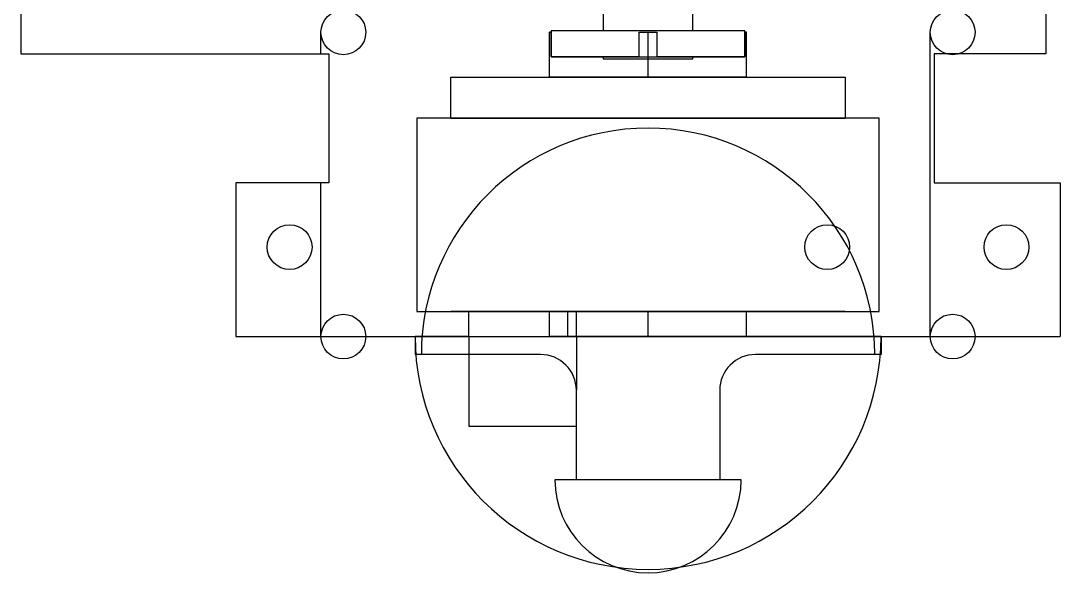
# Model space of a CAD drawing. Header units: millimetres. Extents: x -35 to 26, y -14 to 63.
# Drawn here: x -35 to 23, y -14 to 17.6 of the extents above; entities that cross this region are included whole.
import ezdxf

# ---------------------------------------------------------------- set-up
doc = ezdxf.new("R2010")
doc.units = ezdxf.units.MM
doc.layers.add('Body', color=7, linetype='CONTINUOUS')

msp = doc.modelspace()

# ---------------------------------------------------------------- linework, layer by layer
at = {"layer": 'Body'}
for p, q in [((22.2, 56.0819), (22.2, 15.8)), ((22.2, 56.0819), (22.2, 15.8)), ((22.2, 46.08, 27), (22.2, 15.8, 27)), ((22.2, 46.08, 27), (22.2, 15.8, 27)), ((-35, 30.6658, 27), (-35, 15.8, 27)), ((-35, 30.6658, 27), (-35, 15.8, 27)), ((-35, 27), (-35, 15.8)), ((-35, 27), (-35, 15.8)), ((-2.5, 25.134, 16), (-2.5, 17.0883, 16)), ((-2.5, 25.134, 20), (-2.5, 17.0883, 20)), ((-2.5, 25.134, 16), (-2.5, 17.0883, 16)), ((-2.5, 25.134, 20), (-2.5, 17.0883, 20)), ((2.5, 17.0883, 16), (2.5, 25.134, 16)), ((2.5, 17.0883, 16), (2.5, 25.134, 16)), ((2.5, 17.0883, 20), (2.5, 25.134, 20)), ((2.5, 17.0883, 20), (2.5, 25.134, 20)), ((-18.25, 15.8, 10), (-18.25, 17, 10)), ((-18.25, 15.8, 10), (-18.25, 17, 10)), ((-5.5, 14.5, 7), (-5.5, 17, 7)), ((-5.3955, 17, 7), (-5.5, 17, 7)), ((-5.5, 17, 7), (-5.3955, 17, 6.8955)), ((-5.5, 14.5, 7), (-5.5, 17, 7)), ((-5.3955, 17, 7), (-5.5, 17, 7)), ((-5.5, 17, 7), (-5.3955, 17, 6.8955)), ((-5.3955, 17.0883, 2), (-5.3955, 15.6296, 2)), ((-5.3955, 17.0883, 26), (-5.3955, 15.6296, 26)), ((-5.3955, 17.0883, 2), (-5.3955, 17.0883, 26)), ((5.3955, 17.0883, 2), (-5.3955, 17.0883, 2)), ((-5.3955, 17.0883, 2), (-5.3955, 15.6296, 2)), ((5.3955, 17.0883, 26), (-5.3955, 17.0883, 26)), ((-5.3955, 17.0883, 26), (-5.3955, 15.6296, 26)), ((5.3955, 17.0883, 2), (-5.3955, 17.0883, 2)), ((5.3955, 17.0883, 26), (-5.3955, 17.0883, 26)), ((-5.3955, 17.0883, 2), (-5.3955, 17.0883, 26)), ((-5.3955, 17, 7), (-5.3955, 15.6296, 7)), ((-5.3955, 15.6296, 6.8955), (-5.3955, 17, 6.8955)), ((-5.3955, 17, 6.8955), (-5.3955, 17, 7)), ((-5.3955, 15.6296, 6.8955), (-5.3955, 17, 6.8955)), ((-5.3955, 17, 6.8955), (-5.3955, 17, 7)), ((-5.3955, 17, 7), (-5.3955, 15.6296, 7)), ((-2.5, 17.0883, 20), (-2.5, 17.0883, 16)), ((2.5, 17.0883, 16), (-2.5, 17.0883, 16)), ((2.5, 17.0883, 20), (-2.5, 17.0883, 20)), ((-2.5, 17.0883, 20), (-2.5, 17.0883, 16)), ((2.5, 17.0883, 16), (-2.5, 17.0883, 16)), ((2.5, 17.0883, 20), (-2.5, 17.0883, 20)), ((-0.5, 17, 2), (0, 17, 1.5)), ((-0.5, 15.6296, 2), (-0.5, 17, 2)), ((-0.5, 15.6296, 2), (-0.5, 17, 2)), ((-0.5, 17, 2), (0.5, 17, 2)), ((-0.5, 17, 2), (0.5, 17, 2)), ((-0.5, 17, 2), (0, 17, 1.5)), ((0, 17, 1.5), (0.5, 17, 2)), ((0, 14.5, 1.5), (0, 17, 1.5)), ((0, 14.5, 1.5), (0, 17, 1.5)), ((0, 17, 1.5), (0.5, 17, 2)), ((0.5, 17, 2), (0.5, 15.6296, 2)), ((0.5, 17, 2), (0.5, 15.6296, 2)), ((2.5, 17.0883, 16), (2.5, 17.0883, 20)), ((2.5, 17.0883, 16), (2.5, 17.0883, 20)), ((5.3955, 15.6296, 2), (5.3955, 17.0883, 2)), ((5.3955, 17.0883, 2), (5.3955, 17.0883, 26)), ((5.3955, 15.6296, 26), (5.3955, 17.0883, 26)), ((5.3955, 15.6296, 2), (5.3955, 17.0883, 2)), ((5.3955, 15.6296, 26), (5.3955, 17.0883, 26)), ((5.3955, 17.0883, 2), (5.3955, 17.0883, 26)), ((5.3955, 15.6296, 7), (5.3955, 17, 7)), ((5.5, 17, 7), (5.3955, 17, 7)), ((5.3955, 17, 6.8955), (5.5, 17, 7)), ((5.3955, 17, 6.8955), (5.3955, 15.6296, 6.8955)), ((5.3955, 15.6296, 7), (5.3955, 17, 7)), ((5.3955, 17, 7), (5.3955, 17, 6.8955)), ((5.3955, 17, 6.8955), (5.3955, 15.6296, 6.8955)), ((5.5, 17, 7), (5.3955, 17, 7)), ((5.3955, 17, 7), (5.3955, 17, 6.8955)), ((5.3955, 17, 6.8955), (5.5, 17, 7)), ((5.5, 14.5, 7), (5.5, 17, 7)), ((5.5, 14.5, 7), (5.5, 17, 7)), ((15.75, 0, 10), (15.75, 17, 10)), ((15.75, 0, 10), (15.75, 17, 10)), ((-35, 15.8), (-17.8166, 15.8)), ((-35, 15.8, 27), (-17.8166, 15.8, 27)), ((-35, 15.8), (-35, 15.8, 27)), ((-35, 15.8, 27), (-17.8166, 15.8, 27)), ((-35, 15.8), (-35, 15.8, 27)), ((-35, 15.8), (-17.8166, 15.8)), ((-17.8166, 15.8), (-17.8166, 8.5889)), ((-17.8166, 15.8, 27), (-17.8166, 8.5889, 27)), ((-17.8166, 15.8, 10.9464), (-17.8166, 8.5889, 10.9464)), ((-17.8166, 15.8, 9.0536), (-17.8166, 8.5889, 9.0536)), ((-17.8166, 15.8), (-17.8166, 15.8, 9.0536)), ((-17.8166, 15.8, 10.9464), (-17.8166, 15.8, 27)), ((-17.8166, 15.8), (-17.8166, 8.5889)), ((-17.8166, 15.8, 9.0536), (-17.8166, 8.5889, 9.0536)), ((-17.8166, 15.8), (-17.8166, 15.8, 9.0536)), ((-17.8166, 15.8, 10.9464), (-17.8166, 8.5889, 10.9464)), ((-17.8166, 15.8, 27), (-17.8166, 8.5889, 27)), ((-17.8166, 15.8, 10.9464), (-17.8166, 15.8, 27)), ((22.2, 15.8), (15.9685, 15.8)), ((15.9685, 15.8), (15.9685, 8.5889)), ((22.2, 15.8, 27), (15.9685, 15.8, 27)), ((15.9685, 15.8, 27), (15.9685, 8.5889, 27)), ((15.9685, 15.8, 9.2939), (15.9685, 8.5889, 9.2939)), ((15.9685, 15.8, 10.7061), (15.9685, 8.5889, 10.7061)), ((15.9685, 15.8), (15.9685, 8.5889)), ((15.9685, 15.8, 9.2939), (15.9685, 8.5889, 9.2939)), ((15.9685, 15.8), (15.9685, 15.8, 9.2939)), ((22.2, 15.8), (15.9685, 15.8)), ((15.9685, 15.8), (15.9685, 15.8, 9.2939)), ((15.9685, 15.8, 10.7061), (15.9685, 15.8, 27)), ((22.2, 15.8, 27), (15.9685, 15.8, 27)), ((15.9685, 15.8, 10.7061), (15.9685, 8.5889, 10.7061)), ((15.9685, 15.8, 27), (15.9685, 8.5889, 27)), ((15.9685, 15.8, 10.7061), (15.9685, 15.8, 27)), ((22.2, 15.8), (22.2, 15.8, 27)), ((22.2, 15.8), (22.2, 15.8, 27)), ((-5.3955, 15.6296, 7), (5.3955, 15.6296, 7)), ((-0.5, 15.6296, 2), (-5.3955, 15.6296, 6.8955)), ((-5.3955, 15.6296, 2), (-5.3955, 15.6296, 6.8955)), ((-5.3955, 15.6296, 7), (-5.3955, 15.6296, 26)), ((-5.3955, 15.6296, 7), (5.3955, 15.6296, 7)), ((-5.3955, 15.6296, 7), (-5.3955, 15.6296, 26)), ((-5.3955, 15.6296, 26), (5.3955, 15.6296, 26)), ((-5.3955, 15.6296, 2), (-0.5, 15.6296, 2)), ((-5.3955, 15.6296, 2), (-0.5, 15.6296, 2)), ((-0.5, 15.6296, 2), (-5.3955, 15.6296, 6.8955)), ((-5.3955, 15.6296, 2), (-5.3955, 15.6296, 6.8955)), ((-5.3955, 15.6296, 26), (5.3955, 15.6296, 26)), ((-2.5, 15.6296, 16), (-2.5, 15.6296, 20)), ((-2.5, 15.6296, 16), (2.5, 15.6296, 16)), ((-2.5, 15.6296, 20), (2.5, 15.6296, 20)), ((-2.5, 15.6296, 16), (-2.5, 15.5134, 16)), ((-2.5, 15.6296, 20), (-2.5, 15.5134, 20)), ((-2.5, 15.6296, 16), (-2.5, 15.6296, 20)), ((-2.5, 15.6296, 16), (2.5, 15.6296, 16)), ((-2.5, 15.6296, 16), (-2.5, 15.5134, 16)), ((-2.5, 15.6296, 20), (2.5, 15.6296, 20)), ((-2.5, 15.6296, 20), (-2.5, 15.5134, 20)), ((-2.5, 15.5134, 16), (-2.5, 15.5134, 20)), ((-2.5, 15.5134, 16), (2.5, 15.5134, 16)), ((-2.5, 15.5134, 20), (2.5, 15.5134, 20)), ((-2.5, 15.5134, 16), (-2.5, 15.5134, 20)), ((-2.5, 15.5134, 20), (2.5, 15.5134, 20)), ((-2.5, 15.5134, 16), (2.5, 15.5134, 16)), ((5.3955, 15.6296, 6.8955), (0.5, 15.6296, 2)), ((0.5, 15.6296, 2), (5.3955, 15.6296, 2)), ((5.3955, 15.6296, 6.8955), (0.5, 15.6296, 2)), ((0.5, 15.6296, 2), (5.3955, 15.6296, 2)), ((2.5, 15.6296, 20), (2.5, 15.6296, 16)), ((2.5, 15.5134, 16), (2.5, 15.6296, 16)), ((2.5, 15.5134, 20), (2.5, 15.6296, 20)), ((2.5, 15.5134, 16), (2.5, 15.6296, 16)), ((2.5, 15.6296, 20), (2.5, 15.6296, 16)), ((2.5, 15.5134, 20), (2.5, 15.6296, 20)), ((2.5, 15.5134, 16), (2.5, 15.5134, 20)), ((2.5, 15.5134, 16), (2.5, 15.5134, 20)), ((5.3955, 15.6296, 7), (5.3955, 15.6296, 26)), ((5.3955, 15.6296, 7), (5.3955, 15.6296, 26)), ((5.3955, 15.6296, 2), (5.3955, 15.6296, 6.8955)), ((5.3955, 15.6296, 2), (5.3955, 15.6296, 6.8955)), ((-11, 14.5), (11, 14.5)), ((-11, 12.2), (-11, 14.5)), ((-11, 12.2), (-11, 14.5)), ((-11, 14.5), (-11, 14.5, 22)), ((-11, 12.2, 22), (-11, 14.5, 22)), ((-11, 14.5), (-11, 14.5, 22)), ((-11, 14.5), (11, 14.5)), ((-11, 14.5, 22), (11, 14.5, 22)), ((-11, 12.2, 22), (-11, 14.5, 22)), ((-11, 14.5, 22), (11, 14.5, 22)), ((-5.5, 14.5, 7), (5.5, 14.5, 7)), ((0, 14.5, 1.5), (-5.5, 14.5, 7)), ((-5.5, 14.5, 7), (5.5, 14.5, 7)), ((0, 14.5, 1.5), (-5.5, 14.5, 7)), ((5.5, 14.5, 7), (0, 14.5, 1.5)), ((5.5, 14.5, 7), (0, 14.5, 1.5)), ((11, 14.5), (11, 12.2)), ((11, 14.5), (11, 14.5, 22)), ((11, 14.5), (11, 12.2)), ((11, 14.5, 22), (11, 12.2, 22)), ((11, 14.5), (11, 14.5, 22)), ((11, 14.5, 22), (11, 12.2, 22)), ((-11, 12.2), (-12.9, 12.2)), ((-12.9, 12.2), (-12.9, 1.4)), ((-12.9, 12.2), (-12.9, 12.2, 25.8)), ((-12.9, 12.2, 25.8), (-12.9, 1.4, 25.8)), ((-12.9, 12.2), (-12.9, 1.4)), ((-11, 12.2), (-12.9, 12.2)), ((-12.9, 12.2), (-12.9, 12.2, 25.8)), ((12.9, 12.2, 25.8), (-12.9, 12.2, 25.8)), ((12.9, 12.2, 25.8), (-12.9, 12.2, 25.8)), ((-12.9, 12.2, 25.8), (-12.9, 1.4, 25.8)), ((-11, 12.2, 22), (11, 12.2, 22)), ((-11, 12.2, 22), (-11, 12.2)), ((-11, 12.2, 22), (-11, 12.2)), ((-11, 12.2, 22), (11, 12.2, 22)), ((12.9, 12.2), (11, 12.2)), ((12.9, 12.2), (11, 12.2)), ((11, 12.2), (11, 12.2, 22)), ((11, 12.2), (11, 12.2, 22)), ((12.9, 1.4), (12.9, 12.2)), ((12.9, 12.2), (12.9, 12.2, 25.8)), ((12.9, 1.4, 25.8), (12.9, 12.2, 25.8)), ((12.9, 12.2), (12.9, 12.2, 25.8)), ((12.9, 1.4), (12.9, 12.2)), ((12.9, 1.4, 25.8), (12.9, 12.2, 25.8)), ((-23, 8.5889), (-23, 0)), ((-17.8166, 8.5889), (-23, 8.5889)), ((-23, 8.5889, 27), (-23, 0, 27)), ((-17.8166, 8.5889, 27), (-23, 8.5889, 27)), ((-23, 8.5889), (-23, 0)), ((-23, 8.5889, 27), (-23, 0, 27)), ((-23, 8.5889), (-23, 8.5889, 27)), ((-17.8166, 8.5889), (-23, 8.5889)), ((-23, 8.5889), (-23, 8.5889, 27)), ((-17.8166, 8.5889, 27), (-23, 8.5889, 27)), ((-18.25, 0, 10), (-18.25, 8.5889, 10)), ((-18.25, 0, 10), (-18.25, 8.5889, 10)), ((-17.8166, 8.5889), (-17.8166, 8.5889, 9.0536)), ((-17.8166, 8.5889, 10.9464), (-17.8166, 8.5889, 27)), ((-17.8166, 8.5889), (-17.8166, 8.5889, 9.0536)), ((-17.8166, 8.5889, 10.9464), (-17.8166, 8.5889, 27)), ((15.9685, 8.5889), (23, 8.5889)), ((15.9685, 8.5889, 27), (23, 8.5889, 27)), ((15.9685, 8.5889), (23, 8.5889)), ((15.9685, 8.5889, 27), (23, 8.5889, 27)), ((15.9685, 8.5889, 10.7061), (15.9685, 8.5889, 27)), ((15.9685, 8.5889), (15.9685, 8.5889, 9.2939)), ((15.9685, 8.5889), (15.9685, 8.5889, 9.2939)), ((15.9685, 8.5889, 10.7061), (15.9685, 8.5889, 27)), ((23, 8.5889), (23, 0)), ((23, 8.5889), (23, 0)), ((23, 8.5889, 27), (23, 0, 27)), ((23, 8.5889), (23, 8.5889, 27)), ((23, 8.5889, 27), (23, 0, 27)), ((23, 8.5889), (23, 8.5889, 27)), ((-21.25, 5), (-21.25, 5, 27)), ((-21.25, 5), (-21.25, 5, 27)), ((8.75, 5, 25.8), (8.75, 5, 27)), ((8.75, 5, 25.8), (8.75, 5, 27)), ((18.75, 5), (18.75, 5, 27)), ((18.75, 5), (18.75, 5, 27)), ((-12.9, 1.4), (-11, 1.4)), ((-12.9, 1.4), (-11, 1.4)), ((-12.9, 1.4, 25.8), (12.9, 1.4, 25.8)), ((-12.9, 1.4), (-12.9, 1.4, 25.8)), ((-12.9, 1.4), (-12.9, 1.4, 25.8)), ((-12.9, 1.4, 25.8), (12.9, 1.4, 25.8)), ((-10, 1.4), (-11, 1.4)), ((-10, 1.4), (-11, 1.4)), ((-11, 1.4), (-11, 1.4, 22)), ((11, 1.4, 22), (-11, 1.4, 22)), ((-11, 1.4), (-11, 1.4, 22)), ((11, 1.4, 22), (-11, 1.4, 22)), ((-10, 0), (-10, 1.4)), ((-10, 0, 6), (-10, 1.4, 6)), ((-10, 1.4), (-10, 1.4, 6)), ((-10, 0), (-10, 1.4)), ((-10, 1.4, 6), (-4.5, 1.4, 6)), ((-10, 1.4), (-10, 1.4, 6)), ((-10, 1.4, 6), (-4.5, 1.4, 6)), ((-10, 0, 6), (-10, 1.4, 6)), ((5.5, 1.4, 7), (-5.5, 1.4, 7)), ((-5.5, 1.4, 7), (-4.5, 1.4, 6)), ((-5.5, 0, 7), (-5.5, 1.4, 7)), ((5.5, 1.4, 7), (-5.5, 1.4, 7)), ((-5.5, 1.4, 7), (-4.5, 1.4, 6)), ((-5.5, 0, 7), (-5.5, 1.4, 7)), ((-4.5, 1.4, 6), (-4.5, 0, 6)), ((-4.5, 1.4, 6), (-4.5, 0, 6)), ((-4, 0), (-4, 1.4)), ((11, 1.4), (-4, 1.4)), ((11, 1.4), (-4, 1.4)), ((-4, 1.4, 5.5), (-4, 1.4)), ((-4, 1.4, 5.5), (0, 1.4, 1.5)), ((-4, 0), (-4, 1.4)), ((-4, 1.4, 5.5), (-4, 1.4)), ((-4, 0, 5.5), (-4, 1.4, 5.5)), ((-4, 1.4, 5.5), (0, 1.4, 1.5)), ((-4, 0, 5.5), (-4, 1.4, 5.5)), ((0, 1.4, 1.5), (5.5, 1.4, 7)), ((0, 0, 1.5), (0, 1.4, 1.5)), ((0, 1.4, 1.5), (5.5, 1.4, 7)), ((0, 0, 1.5), (0, 1.4, 1.5)), ((5.5, 0, 7), (5.5, 1.4, 7)), ((5.5, 0, 7), (5.5, 1.4, 7)), ((11, 1.4), (12.9, 1.4)), ((11, 1.4), (11, 1.4, 22)), ((11, 1.4), (11, 1.4, 22)), ((11, 1.4), (12.9, 1.4)), ((12.9, 1.4), (12.9, 1.4, 25.8)), ((12.9, 1.4), (12.9, 1.4, 25.8)), ((-23, 0), (-13, 0)), ((-23, 0, 27), (-23, 0)), ((-23, 0, 27), (23, 0, 27)), ((-23, 0), (-13, 0)), ((-23, 0, 27), (23, 0, 27)), ((-23, 0, 27), (-23, 0)), ((-13, 0), (-13, -1)), ((-10, 0), (-13, 0)), ((-13, 0), (-13, -1)), ((-10, 0), (-13, 0)), ((-10, 0), (-10, -1)), ((-10, 0), (-10, 0, 3)), ((-10, 0, 3), (-10, -1, 3)), ((-10, 0), (-10, -1)), ((-10, 0), (-10, 0, 3)), ((-10, 0, 3), (-10, 0, 6)), ((-10, 0, 3), (-8.4853, 0, 3)), ((-10, 0, 3), (-10, -1, 3)), ((-10, 0, 6), (-4.5, 0, 6)), ((-10, 0, 3), (-10, 0, 6)), ((-10, 0, 3), (-8.4853, 0, 3)), ((-10, 0, 6), (-4.5, 0, 6)), ((-8.4853, 0, 3), (-4, 0, 3)), ((-8.4853, 0, 3), (-4, 0, 3)), ((5.5, 0, 7), (-5.5, 0, 7)), ((-5.5, 0, 7), (-4.5, 0, 6)), ((5.5, 0, 7), (-5.5, 0, 7)), ((-5.5, 0, 7), (-4.5, 0, 6)), ((-4.5, 0, 6), (-4, 0, 5.5)), ((-4.5, 0, 6), (-4, 0, 6)), ((-4.5, 0, 6), (-4, 0, 5.5)), ((-4.5, 0, 6), (-4, 0, 6)), ((13, 0), (-4, 0)), ((-4, 0), (-4, -3)), ((13, 0), (-4, 0)), ((-4, 0, 3), (-4, 0)), ((-4, 0), (-4, -3)), ((-4, 0, 3), (-4, -3, 3)), ((-4, 0, 3), (-4, -3, 3)), ((-4, 0, 5.5), (-4, 0, 3)), ((-4, 0, 3), (-4, 0)), ((-4, 0, 5.5), (-4, 0, 3)), ((-4, 0, 5.5), (0, 0, 1.5)), ((-4, 0, 6), (-4, 0, 5.5)), ((-4, 0, 6), (-4, 0, 5.5)), ((-4, 0, 5.5), (0, 0, 1.5)), ((0, 0, 1.5), (5.5, 0, 7)), ((0, 0, 1.5), (5.5, 0, 7)), ((13, 0), (13, -1)), ((13, 0), (13, -1)), ((13, 0), (23, 0)), ((13, 0), (23, 0)), ((23, 0, 27), (23, 0)), ((23, 0, 27), (23, 0)), ((-10, -1), (-13, -1)), ((-10, -1), (-13, -1)), ((-10, -1, 3), (-12.6491, -1, 3)), ((-10, -1, 3), (-12.6491, -1, 3)), ((-10, -1, 3), (-10, -1)), ((-10, -1, 3), (-10, -3.5597, 3)), ((-10, -1, 3), (-10, -1)), ((-10, -1, 3), (-10, -3.5597, 3)), ((-6, -1, 3), (-10, -1, 3)), ((-6, -1, 3), (-10, -1, 3)), ((13, -1), (6, -1)), ((6, -1), (6, -1, 3)), ((12.6491, -1, 3), (6, -1, 3)), ((13, -1), (6, -1)), ((12.6491, -1, 3), (6, -1, 3)), ((6, -1), (6, -1, 3)), ((-4, -5), (-4, -3)), ((-4, -3), (-4, -3, 3)), ((-4, -5), (-4, -3)), ((-4, -3), (-4, -3, 3)), ((-4, -5, 3), (-4, -3, 3)), ((-4, -5, 3), (-4, -3, 3)), ((4, -3), (4, -8)), ((4, -3, 3), (4, -8, 3)), ((4, -3), (4, -3, 3)), ((4, -3), (4, -8)), ((4, -3, 3), (4, -8, 3)), ((4, -3), (4, -3, 3)), ((-10, -3.5597, 3), (-10, -5, 3)), ((-10, -3.5597, 3), (-10, -5, 3)), ((-10, -5, 3), (-8.4853, -5, 3)), ((-10, -5, 3), (-8.4853, -5, 3)), ((-8.4853, -5, 3), (-4, -5, 3)), ((-8.4853, -5, 3), (-4, -5, 3)), ((-4, -8), (-4, -5)), ((-4, -8, 3), (-4, -5, 3)), ((-4, -5, 3), (-4, -5)), ((-4, -8), (-4, -5)), ((-4, -5, 3), (-4, -5)), ((-4, -8, 3), (-4, -5, 3)), ((-4, -8, 3), (-5.1962, -8, 3)), ((-4, -8, 3), (-5.1962, -8, 3)), ((4, -8), (-4, -8)), ((4, -8), (-4, -8)), ((-4, -8), (-4, -8, 3)), ((-4, -8), (-4, -8, 3)), ((5.1962, -8, 3), (4, -8, 3)), ((5.1962, -8, 3), (4, -8, 3)), ((4, -8, 3), (4, -8)), ((4, -8, 3), (4, -8))]:
    msp.add_line(p, q, dxfattribs=at)
for centre in [(-17, 17), (-17, 17), (17, 17), (17, 17), (-20, 5), (-20, 5), (-20, 5), (-20, 5), (10, 5), (10, 5), (10, 5), (10, 5), (20, 5), (20, 5), (20, 5), (20, 5), (-17, 0), (-17, 0), (17, 0), (17, 0)]:
    msp.add_circle(centre, 1.25, dxfattribs=at)
for centre, radius, start, end in [((-17, 15.8, 10), 1.25, 180, 180), ((-17, 15.8, 10), 1.25, 180, 180), ((17, 15.8, 10), 1.0315, 180, 180), ((17, 15.8, 10), 1.0315, 180, 180), ((-17, 15.8, 10), 0.8166, 180, 180), ((-17, 15.8, 10), 0.8166, 180, 180), ((0, -1), 13, 180, 180), ((0, -1), 13, 180, 180), ((0, -1), 12.6491, 0, 180), ((0, -1), 12.6491, 0, 0), ((0, -1), 12.6491, 0, 180), ((0, -1), 12.6491, 0, 0), ((-17, 8.5889, 10), 1.25, 180, 180), ((-17, 8.5889, 10), 1.25, 180, 180), ((-17, 8.5889, 10), 0.8166, 180, 180), ((-17, 8.5889, 10), 0.8166, 180, 180), ((17, 8.5889, 10), 1.0315, 180, 180), ((17, 8.5889, 10), 1.0315, 180, 180), ((0, 0), 13, 180, 0), ((0, 0), 13, 180, 0), ((-6, -3, 3), 2, 0, 90), ((-6, -3, 3), 2, 0, 90), ((6, -3), 2, 90, 180), ((6, -3, 3), 2, 90, 180), ((6, -3, 3), 2, 90, 180), ((6, -3), 2, 90, 180), ((0, -8), 5.1962, 180, 0), ((0, -8), 5.1962, 180, 0)]:
    msp.add_arc(centre, radius, start, end, dxfattribs=at)

doc.saveas('drawing.dxf')
